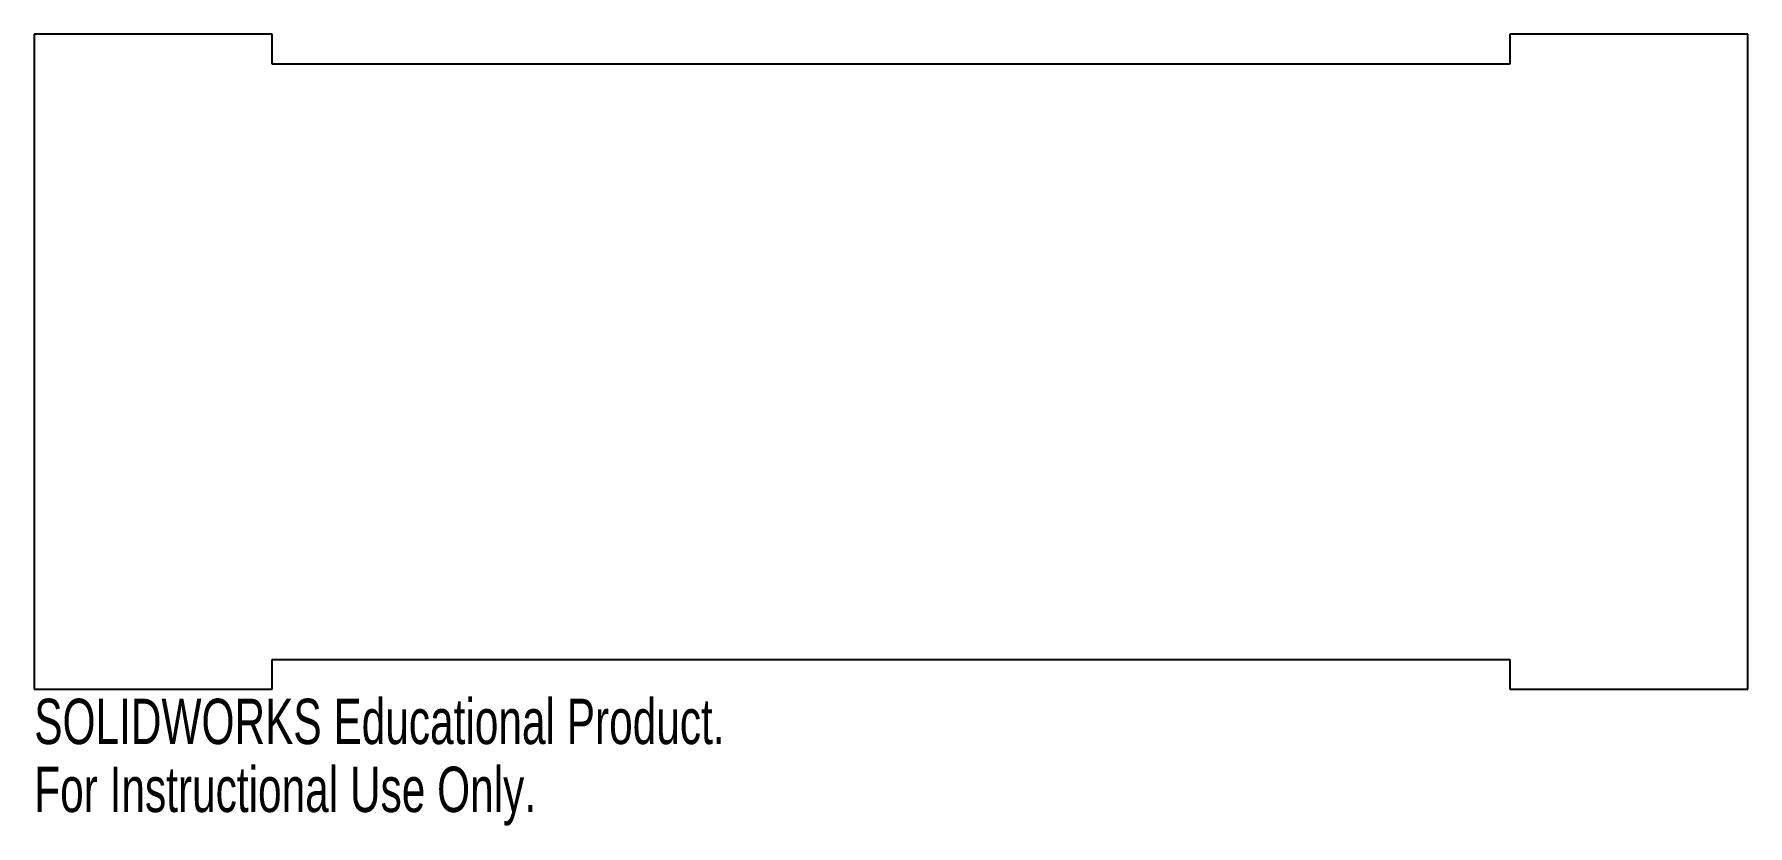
# Model space of a CAD drawing. Header units: inches. Extents: x -2.97 to 4.23, y -1.4 to 1.92.
import ezdxf

# ---------------------------------------------------------------- set-up
doc = ezdxf.new("R2010")
doc.units = ezdxf.units.IN
doc.header["$MEASUREMENT"] = 0
doc.styles.add('SLDTEXTSTYLE0', font='TXT', dxfattribs={"width": 0.7})

msp = doc.modelspace()

# ---------------------------------------------------------------- linework, layer by layer
at = {"color": 7, "linetype": 'Continuous', "lineweight": 25}
for p, q in [((-1.9707, 1.9228), (-2.9707, 1.9228)), ((-2.9707, 1.9228), (-2.9707, -0.8272)), ((-1.9707, 1.7978), (-1.9707, 1.9228)), ((3.2293, 1.9228), (3.2293, 1.7978)), ((4.2293, 1.9228), (3.2293, 1.9228)), ((4.2293, -0.8272), (4.2293, 1.9228)), ((3.2293, 1.7978), (-1.9707, 1.7978)), ((-1.9707, -0.7022), (3.2293, -0.7022)), ((-1.9707, -0.8272), (-1.9707, -0.7022)), ((3.2293, -0.7022), (3.2293, -0.8272)), ((-2.9707, -0.8272), (-1.9707, -0.8272)), ((3.2293, -0.8272), (4.2293, -0.8272))]:
    msp.add_line(p, q, dxfattribs=at)

# ---------------------------------------------------------------- texts
at = {"color": 7, "linetype": 'Continuous', "char_height": 0.1903, "attachment_point": 1, "style": 'SLDTEXTSTYLE0'}
for s, insert in [('SOLIDWORKS Educational Product.', (-2.9707, -0.8673)), ('For Instructional Use Only.', (-2.9707, -1.1527))]:
    msp.add_mtext(s, dxfattribs=dict(at, insert=insert))

doc.saveas('drawing.dxf')
